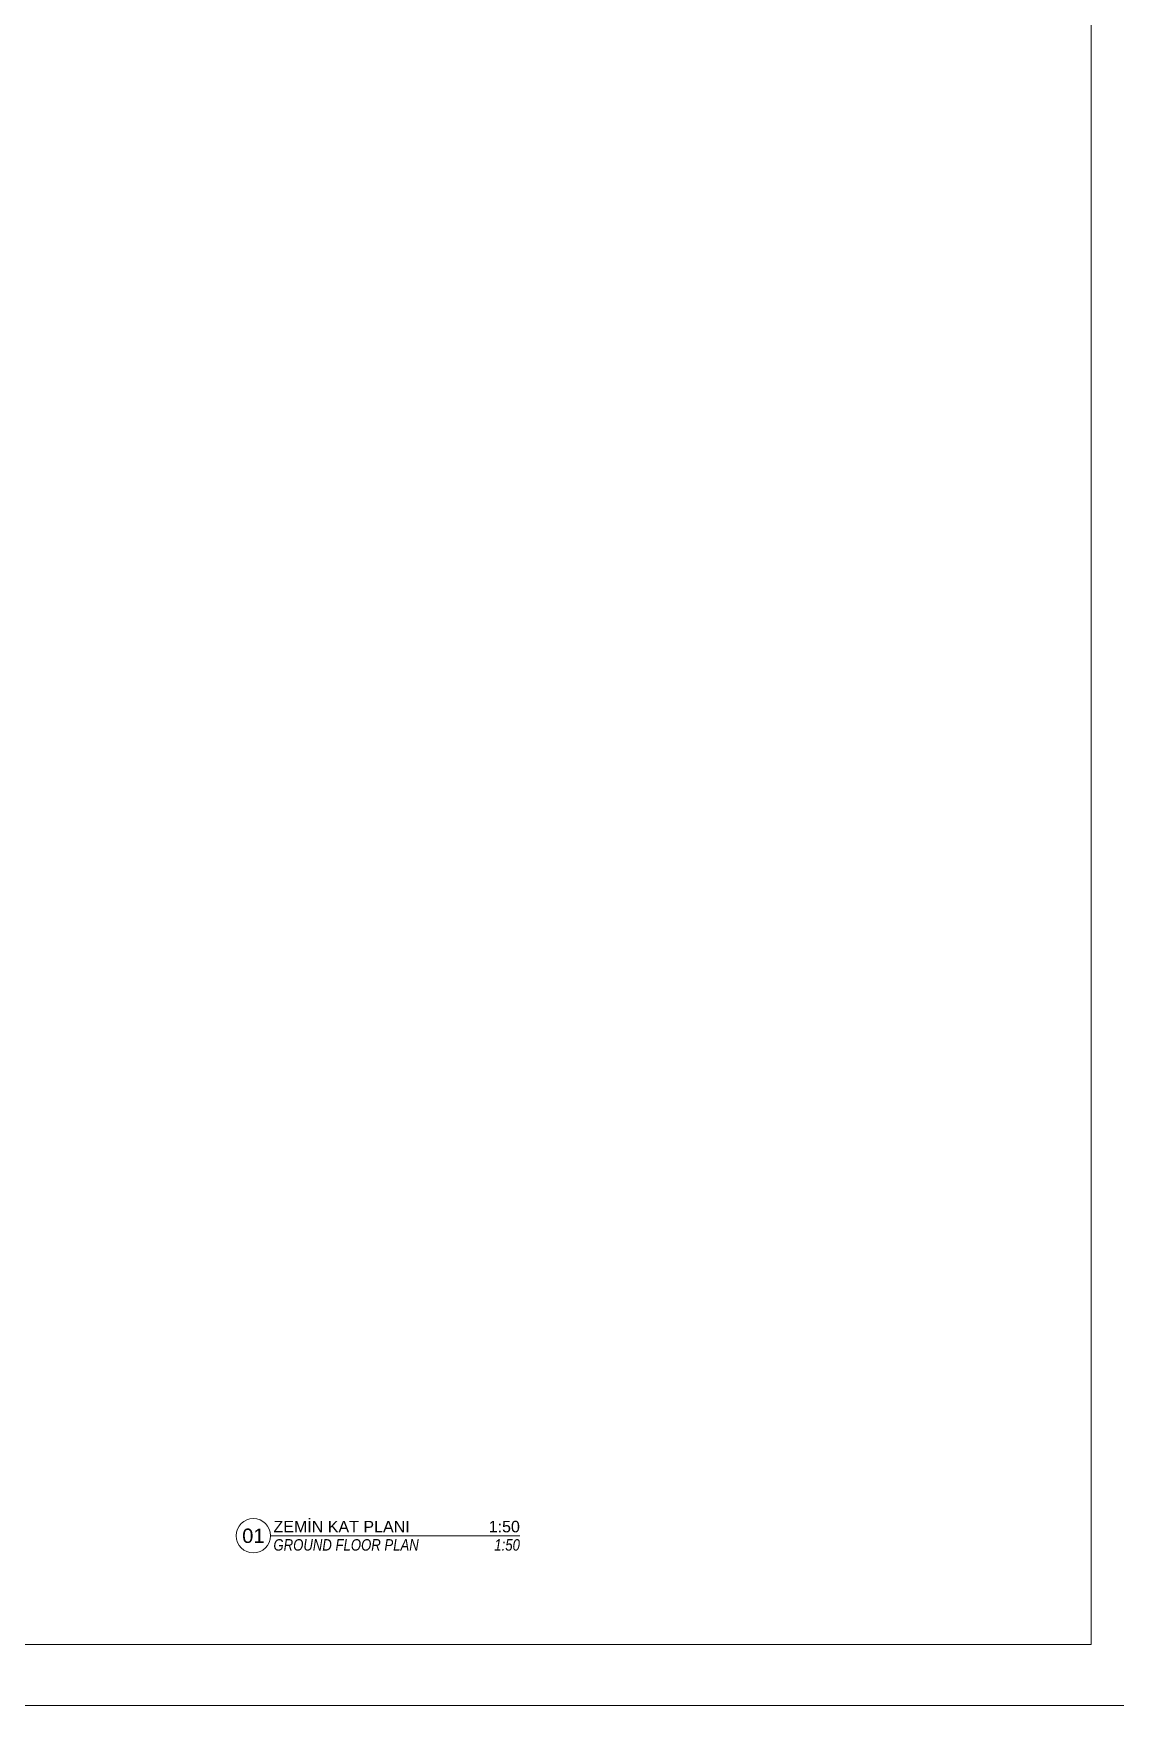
# Model space of a CAD drawing. Extents: x -9058 to 11890, y 0 to 4205.
# Drawn here: x 4022 to 5437, y 0 to 2187 of the extents above; entities that cross this region are included whole.
import ezdxf
from ezdxf.enums import TextEntityAlignment as Align

# ---------------------------------------------------------------- set-up
doc = ezdxf.new("R2010")
doc.units = 0
doc.header["$MEASUREMENT"] = 0
doc.layers.get('0').update_dxf_attribs({"color": 9, "lineweight": 9})
doc.layers.add('40A', color=9, linetype='Continuous', lineweight=9)
doc.layers.add('M-TEFRIS2-015', color=129, linetype='Continuous', lineweight=9)
doc.styles.add('Arial', font='arial.ttf', dxfattribs={"height": 2.5})
doc.styles.add('MuuM_TEXT-ITALIC', font='ARIALNI.TTF')

# ---------------------------------------------------------------- blocks, each defined once
blk = doc.blocks.new('0_drawinglabel')
blk.add_lwpolyline([(3, 0), (46.46, 0)])
blk.add_circle((0, 0), 3)
at = {"style": 'Arial'}
blk.add_attdef('CIZIMNO', text='', height=2.5, dxfattribs=at).set_placement((0, 0), align=Align.MIDDLE)
blk.add_attdef('CIZIMADI', text='', height=2, dxfattribs=at).set_placement((3.5, 0), align=Align.BOTTOM_LEFT)
blk.add_attdef('OLCEK', text='', height=2, dxfattribs=at).set_placement((46.46, 0), align=Align.BOTTOM_RIGHT)
at = {"style": 'MuuM_TEXT-ITALIC'}
blk.add_attdef('DRAWINGNAME', text='', height=2, dxfattribs=at).set_placement((3.5, -0.59), align=Align.TOP_LEFT)
blk.add_attdef('SCALE', text='', height=2, dxfattribs=at).set_placement((46.46, -0.59), align=Align.TOP_RIGHT)

msp = doc.modelspace()

# ---------------------------------------------------------------- linework, layer by layer
at = {"layer": '40A'}
for points in [[(5945, 4205), (0, 4205), (0, 0), (5945, 0)], [(5405.1, 80), (80, 80), (80, 4125), (5405.1, 4125)]]:
    msp.add_lwpolyline(points, close=True, dxfattribs=at)

# ---------------------------------------------------------------- block references
at = {"layer": 'M-TEFRIS2-015', "xscale": 7.5, "yscale": 7.5, "zscale": 7.5}
msp.add_blockref('0_drawinglabel', (4309.9, 222.1), dxfattribs=at).add_auto_attribs({'CIZIMNO': '01', 'CIZIMADI': 'ZEMİN KAT PLANI', 'OLCEK': '1:50', 'DRAWINGNAME': 'GROUND FLOOR PLAN', 'SCALE': '1:50'})

doc.saveas('drawing.dxf')
